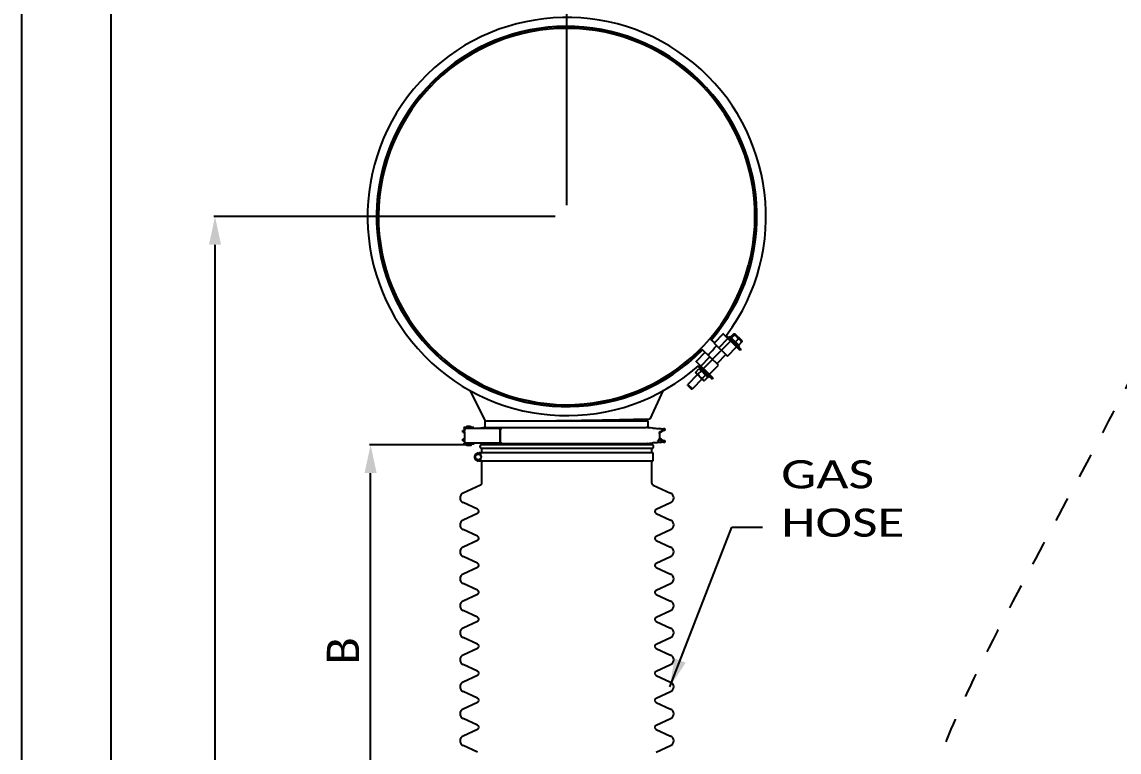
# Model space of a CAD drawing. Header units: millimetres. Extents: x 6781 to 13993, y -7973 to 4183.
# Drawn here: x 6781 to 8142, y -5600 to -4694 of the extents above; entities that cross this region are included whole.
import ezdxf
from ezdxf.enums import TextEntityAlignment as Align

# ---------------------------------------------------------------- set-up
doc = ezdxf.new("R2010")
doc.units = ezdxf.units.MM
doc.header["$LTSCALE"] = 307.34
doc.header["$PDMODE"] = 3
doc.header["$PDSIZE"] = 8
doc.linetypes.add('DASHED', pattern=[0.2, 0.1, -0.1])
doc.layers.get('0').update_dxf_attribs({"linetype": 'CONTINUOUS'})
doc.layers.get('Defpoints').update_dxf_attribs({"linetype": 'CONTINUOUS'})
doc.styles.get("Standard").update_dxf_attribs({"font": 'calibri.ttf'})
doc.dimstyles.new('DIMSTYLE_1', dxfattribs={"dimtxt": 40, "dimasz": 35, "dimexe": 1.5, "dimexo": 1, "dimgap": 1, "dimtad": 1, "dimdsep": 46, "dimtxsty": 'Standard', "dimblk": '_FILLED', "dimblk1": '_FILLED', "dimblk2": '_FILLED', "dimcen": 0.09, "dimazin": 2, "dimtp": 0.01, "dimtm": 0.01, "dimtfac": 1, "dimtofl": 0, "dimtmove": 0, "dimatfit": 3, "dimldrblk": '_FILLED', "dimfxl": 1, "dimtolj": 1, "dimarcsym": 0})
doc.dimstyles.get("Standard").update_dxf_attribs({"dimtxt": 35, "dimasz": 35, "dimexe": 1.5, "dimexo": 1, "dimtad": 1, "dimdsep": 46, "dimtxsty": 'Standard', "dimblk": '_FILLED', "dimblk1": '_FILLED', "dimblk2": '_FILLED', "dimcen": 0.09, "dimazin": 2, "dimtol": 1, "dimtp": 0.01, "dimtm": 0.01, "dimtfac": 1, "dimtofl": 0, "dimtmove": 0, "dimatfit": 3, "dimldrblk": '_FILLED', "dimfxl": 1, "dimtolj": 1, "dimarcsym": 0})

# ---------------------------------------------------------------- blocks, each defined once
blk = doc.blocks.new('_FILLED')
at = {"color": 0, "linetype": 'ByBlock'}
blk.add_solid([(0, 0), (-1, 0.214), (-1, -0.214)], dxfattribs=at)
blk = doc.blocks.new('*D1024')
at = {"color": 0, "linetype": 'Continuous', "lineweight": -2}
for p, q in [((6891.8, -4351.4), (6891.8, -4453.8)), ((6926.8, -4452.3), (7421.8, -4452.3)), ((7456.8, -4921.2), (7456.8, -4450.8))]:
    blk.add_line(p, q, dxfattribs=at)
at = {"layer": 'Defpoints', "color": 0}
for p in [(6891.8, -4350.4), (7456.8, -4452.3), (7456.8, -4922.2)]:
    blk.add_point(p, dxfattribs=at)
at = {"color": 0, "linetype": 'ByBlock', "lineweight": -2, "xscale": 35, "yscale": 35, "zscale": 35, "rotation": 180}
blk.add_blockref('_FILLED', (6891.8, -4452.3), dxfattribs=at)
at = {"color": 0, "linetype": 'ByBlock', "lineweight": -2, "xscale": 35, "yscale": 35, "zscale": 35}
blk.add_blockref('_FILLED', (7456.8, -4452.3), dxfattribs=at)
at = {"color": 0, "insert": (7135.1, -4398), "char_height": 40, "attachment_point": 2, "line_spacing_factor": 0.9}
blk.add_mtext('\\A1;H', dxfattribs=at)
blk = doc.blocks.new('*D1025')
at = {"color": 0, "linetype": 'Continuous', "lineweight": -2}
for p, q in [((7336.2, -5218.9), (7212, -5218.9)), ((7213.5, -5683.9), (7213.5, -5253.9)), ((7336.2, -5718.9), (7212, -5718.9))]:
    blk.add_line(p, q, dxfattribs=at)
at = {"layer": 'Defpoints', "color": 0}
for p in [(7213.5, -5218.9), (7337.2, -5218.9), (7337.2, -5718.9)]:
    blk.add_point(p, dxfattribs=at)
at = {"color": 0, "linetype": 'ByBlock', "lineweight": -2, "xscale": 35, "yscale": 35, "zscale": 35}
for p, rotation in [((7213.5, -5218.9), 90), ((7213.5, -5718.9), 270)]:
    blk.add_blockref('_FILLED', p, dxfattribs=dict(at, rotation=rotation))
at = {"color": 0, "insert": (7159.2, -5474.6), "char_height": 40, "attachment_point": 2, "rotation": 90, "line_spacing_factor": 0.9}
blk.add_mtext('\\A1;B', dxfattribs=at)
blk = doc.blocks.new('*D1027')
at = {"color": 0, "linetype": 'Continuous', "lineweight": -2}
for p, q in [((7442.5, -4935.5), (7019, -4935.5)), ((7020.5, -6715.4), (7020.5, -4970.5)), ((6892.8, -6750.4), (7022, -6750.4))]:
    blk.add_line(p, q, dxfattribs=at)
at = {"layer": 'Defpoints', "color": 0}
for p in [(7020.5, -4935.5), (7443.5, -4935.5), (6891.8, -6750.4)]:
    blk.add_point(p, dxfattribs=at)
at = {"color": 0, "linetype": 'ByBlock', "lineweight": -2, "xscale": 35, "yscale": 35, "zscale": 35}
for p, rotation in [((7020.5, -4935.5), 90.00000000000004), ((7020.5, -6750.4), 270)]:
    blk.add_blockref('_FILLED', p, dxfattribs=dict(at, rotation=rotation))
at = {"color": 0, "insert": (6966.1, -5716.9), "char_height": 40, "attachment_point": 2, "rotation": 90, "line_spacing_factor": 0.9}
blk.add_mtext('\\A1;G', dxfattribs=at)
blk = doc.blocks.new('*D1028')
at = {"color": 0, "linetype": 'Continuous', "lineweight": -2}
for p, q in [((7456.8, -4743), (7456.8, -4450.8)), ((9166.5, -4452.3), (7491.8, -4452.3)), ((9201.5, -4688.3), (9201.5, -4450.8))]:
    blk.add_line(p, q, dxfattribs=at)
at = {"layer": 'Defpoints', "color": 0}
for p in [(7456.8, -4452.3), (9201.5, -4689.3), (7456.8, -4744)]:
    blk.add_point(p, dxfattribs=at)
at = {"color": 0, "linetype": 'ByBlock', "lineweight": -2, "xscale": 35, "yscale": 35, "zscale": 35, "rotation": 180}
blk.add_blockref('_FILLED', (7456.8, -4452.3), dxfattribs=at)
at = {"color": 0, "linetype": 'ByBlock', "lineweight": -2, "xscale": 35, "yscale": 35, "zscale": 35}
blk.add_blockref('_FILLED', (9201.5, -4452.3), dxfattribs=at)
at = {"color": 0, "insert": (8328.7, -4398), "char_height": 40, "attachment_point": 2, "line_spacing_factor": 0.9}
blk.add_mtext('\\A1;E', dxfattribs=at)

msp = doc.modelspace()

# ---------------------------------------------------------------- linework, layer by layer
msp.add_line((6780.95812, -7972.78928), (6780.95812, -3769.66254))
at = {"color": 0, "linetype": 'Continuous'}
for p, q in [((6891.81696, -6750.39485), (6891.81696, -4350.39485)), ((7682.74383, -4994.44234), (7684.40705, -4994.86005)), ((7684.13261, -4995.82217), (7682.48913, -4995.40942)), ((7635.76525, -5088.70452), (7639.56431, -5091.95796)), ((7650.97185, -5081.18756), (7639.76406, -5092.6062)), ((7645.56589, -5098.3009), (7656.77368, -5086.88226)), ((7659.95668, -5090.00648), (7648.74889, -5101.42513)), ((7671.97166, -5101.7996), (7650.56171, -5080.78499)), ((7673.16249, -5100.58637), (7654.79131, -5082.55443)), ((7659.07957, -5084.24131), (7657.81869, -5085.5259)), ((7671.21187, -5096.14958), (7659.07957, -5084.24131)), ((7660.08773, -5085.23085), (7663.58104, -5081.67182)), ((7661.08196, -5086.20672), (7664.57527, -5082.64769)), ((7665.84345, -5081.35201), (7664.53991, -5081.36416)), ((7673.97462, -5089.33303), (7665.84345, -5081.35201)), ((7666.13995, -5091.17132), (7669.63327, -5087.61228)), ((7673.97462, -5089.33303), (7673.98676, -5090.63657)), ((7644.91726, -5120.08372), (7624.95647, -5100.49152)), ((7648.63156, -5101.30997), (7637.42377, -5112.72861)), ((7639.58101, -5091.97227), (7639.35392, -5092.20364)), ((7639.35392, -5092.20364), (7656.12505, -5108.66508)), ((7656.12505, -5108.66508), (7667.33284, -5097.24644)), ((7671.21187, -5096.14958), (7669.951, -5097.43418)), ((7670.20371, -5095.16004), (7673.69703, -5091.601)), ((7673.16249, -5100.58637), (7671.97166, -5101.7996)), ((7638.34829, -5136.05553), (7616.93833, -5115.04092)), ((7628.55626, -5104.02485), (7617.34847, -5115.44349)), ((7623.1503, -5121.13818), (7634.35809, -5109.71954)), ((7637.5411, -5112.84377), (7626.33331, -5124.26241)), ((7654.34088, -5106.91386), (7643.13309, -5118.33251)), ((7616.90758, -5128.62716), (7620.85492, -5124.60556)), ((7617.21912, -5129.74906), (7616.92363, -5128.68601)), ((7617.21912, -5129.74906), (7626.49213, -5138.85084)), ((7617.86895, -5130.38426), (7617.87085, -5130.38612)), ((7617.86895, -5130.38426), (7617.87097, -5130.386)), ((7623.591, -5127.29111), (7619.64366, -5131.31272)), ((7619.97027, -5120.39894), (7637.15746, -5137.26876)), ((7621.81366, -5122.20829), (7620.55278, -5123.49289)), ((7620.55278, -5123.49289), (7632.68509, -5135.40117)), ((7621.98243, -5124.89614), (7620.91406, -5124.62051)), ((7633.70946, -5131.50237), (7644.91726, -5120.08372)), ((7619.00096, -5131.498), (7606.95259, -5143.77304)), ((7606.95259, -5143.77304), (7612.66191, -5149.37694)), ((7606.96577, -5145.1872), (7606.95259, -5143.77304)), ((7624.71028, -5137.1019), (7612.66191, -5149.37694)), ((7628.94703, -5132.54825), (7624.99969, -5136.56985)), ((7626.49213, -5138.85084), (7627.5605, -5139.12647)), ((7627.56038, -5139.12663), (7627.61964, -5139.14142)), ((7631.56698, -5135.11982), (7627.61964, -5139.14142)), ((7631.25544, -5133.99792), (7631.55093, -5135.06097)), ((7631.56698, -5135.11982), (7631.55107, -5135.06086)), ((7633.94597, -5134.11657), (7632.68509, -5135.40117)), ((7638.34829, -5136.05553), (7637.15746, -5137.26876)), ((7356.01285, -5189.45679), (7336.91971, -5151.00299)), ((7576.48312, -5151.18458), (7559.73966, -5187.16162)), ((7606.96577, -5145.1872), (7611.24776, -5149.39012)), ((7611.24776, -5149.39012), (7612.66191, -5149.37694)), ((7329.10023, -5197.50689), (7329.10023, -5198.70689)), ((7341.73505, -5197.50689), (7329.1007, -5197.50689)), ((7375.32013, -5198.70689), (7329.1007, -5198.70689)), ((7330.42982, -5199.3766), (7330.42982, -5198.70689)), ((7332.35023, -5197.10689), (7332.35023, -5197.25689)), ((7332.40023, -5197.30689), (7332.98505, -5197.30689)), ((7332.98505, -5197.30689), (7332.98505, -5197.45689)), ((7336.85023, -5196.10689), (7333.35023, -5196.10689)), ((7333.98528, -5196.30689), (7337.48483, -5196.30689)), ((7338.48505, -5197.30689), (7338.48505, -5197.45689)), ((7341.73505, -5197.50689), (7341.73505, -5198.70689)), ((7345.47706, -5198.69545), (7341.73505, -5198.69545)), ((7354.67626, -5197.23917), (7348.00886, -5198.70689)), ((7354.67626, -5197.23917), (7555.23805, -5197.23917)), ((7557.81696, -5189.45679), (7355.81696, -5189.45679)), ((7355.81696, -5197.23917), (7355.81696, -5189.45679)), ((7375.32014, -5199.90678), (7375.32014, -5198.70689)), ((7563.7993, -5198.06341), (7557.43129, -5197.43469)), ((7557.71448, -5197.46048), (7557.99024, -5197.48987)), ((7557.81696, -5197.46298), (7557.81696, -5189.45679)), ((7563.27077, -5197.99533), (7559.38892, -5197.58014)), ((7564.04678, -5198.07539), (7565.92941, -5198.24372)), ((7565.92941, -5198.24372), (7566.87942, -5198.31362)), ((7567.0121, -5198.32272), (7570.52052, -5198.55831)), ((7569.85531, -5198.5143), (7572.17892, -5198.66805)), ((7574.07427, -5198.79204), (7571.50705, -5198.62389)), ((7573.23945, -5198.73771), (7573.33133, -5198.74372)), ((7573.33133, -5198.74372), (7574.07467, -5198.78486)), ((7578.57386, -5199.0018), (7577.54506, -5199.0018)), ((7578.88557, -5200.59085), (7578.88557, -5198.99085)), ((7327.81573, -5202.68253), (7327.81573, -5201.18253)), ((7327.81573, -5213.18253), (7327.81573, -5211.68253)), ((7330.27073, -5201.18253), (7327.81607, -5201.18253)), ((7327.81607, -5202.68253), (7330.14562, -5202.68253)), ((7330.08069, -5211.68253), (7327.81607, -5211.68253)), ((7327.9249, -5202.90689), (7327.9249, -5202.68253)), ((7327.9249, -5202.90689), (7330.11202, -5202.90689)), ((7330.08069, -5203.2958), (7330.08069, -5212.11798)), ((7330.11202, -5202.90689), (7330.12865, -5202.8028)), ((7330.14208, -5212.70428), (7330.11202, -5212.50689)), ((7330.12787, -5202.8019), (7330.14562, -5202.68253)), ((7330.24105, -5201.70689), (7330.26345, -5201.33927)), ((7373.75191, -5199.90689), (7373.75191, -5215.50689)), ((7375.31992, -5199.90678), (7374.27644, -5199.90666)), ((7374.27644, -5199.90666), (7374.27644, -5215.53015)), ((7576.52307, -5200.36492), (7571.86956, -5204.5018)), ((7571.86956, -5204.29354), (7571.86956, -5210.31006)), ((7571.86956, -5210.1018), (7576.52307, -5213.8312)), ((7571.86968, -5204.5018), (7574.20141, -5202.63311)), ((7576.37928, -5215.04372), (7572.67103, -5212.52525)), ((7576.45232, -5199.61453), (7572.81155, -5202.59417)), ((7576.54078, -5201.04137), (7573.44059, -5203.10518)), ((7576.40407, -5201.07859), (7574.31296, -5202.32966)), ((7576.54069, -5213.56223), (7574.71732, -5212.34841)), ((7577.59414, -5200.6018), (7578.57386, -5200.6018)), ((7327.81607, -5213.18253), (7330.19805, -5213.18253)), ((7327.9249, -5213.70689), (7327.9249, -5213.18253)), ((7327.9249, -5213.70689), (7330.24103, -5213.70689)), ((7329.10023, -5216.70689), (7329.10023, -5217.90689)), ((7375.32013, -5216.70689), (7329.1007, -5216.70689)), ((7341.73505, -5217.90689), (7329.1007, -5217.90689)), ((7330.24227, -5213.7234), (7330.21854, -5213.407)), ((7330.42982, -5216.69545), (7330.42982, -5216.03719)), ((7330.42982, -5216.69545), (7331.42404, -5216.69545)), ((7332.60023, -5219.05689), (7332.60023, -5217.95689)), ((7332.65023, -5219.10689), (7333.23505, -5219.10689)), ((7333.23505, -5219.25689), (7333.23505, -5218.15689)), ((7333.28505, -5219.30689), (7338.18505, -5219.30689)), ((7338.18505, -5218.10689), (7333.28537, -5218.10689)), ((7333.98505, -5218.05689), (7333.98505, -5217.90689)), ((7337.48505, -5218.05689), (7337.48505, -5217.90689)), ((7337.60023, -5218.10689), (7337.60023, -5217.95689)), ((7338.23505, -5219.25689), (7338.23505, -5218.15689)), ((7341.73505, -5216.70689), (7341.73505, -5217.90689)), ((7349.45772, -5221.89485), (7349.45772, -5219.89485)), ((7563.45771, -5218.89485), (7350.45772, -5218.89485)), ((7350.45772, -5222.89485), (7563.45771, -5222.89485)), ((7351.45772, -5228.89485), (7351.45772, -5222.89485)), ((7351.68927, -5216.70689), (7354.67626, -5217.36443)), ((7354.67626, -5217.36443), (7555.24365, -5217.36443)), ((7355.95772, -5217.36443), (7355.95772, -5218.89485)), ((7375.32013, -5215.50689), (7374.27644, -5215.50689)), ((7375.0697, -5215.53015), (7374.27644, -5215.53015)), ((7375.0697, -5215.53015), (7375.0697, -5215.50689)), ((7375.32014, -5216.70689), (7375.32014, -5215.50689)), ((7557.95772, -5217.1501), (7557.95772, -5218.89485)), ((7563.27069, -5216.60826), (7559.38881, -5217.02346)), ((7562.45772, -5228.89485), (7562.45772, -5222.89485)), ((7564.45772, -5221.89485), (7564.45772, -5219.89485)), ((7568.94898, -5216.15025), (7567.012, -5216.28088)), ((7573.34467, -5215.859), (7573.23932, -5215.86589)), ((7575.76344, -5215.7253), (7573.33117, -5215.85988)), ((7573.9215, -5215.82712), (7573.34466, -5215.859)), ((7573.60065, -5215.84226), (7573.92118, -5215.82134)), ((7575.68088, -5215.72986), (7575.00982, -5215.76696)), ((7575.79704, -5215.72417), (7575.68088, -5215.72986)), ((7578.55796, -5215.63126), (7575.76344, -5215.7253)), ((7578.54312, -5215.63159), (7575.79704, -5215.72417)), ((7578.58495, -5214.0018), (7577.55063, -5214.0018)), ((7577.56658, -5215.6018), (7578.58495, -5215.6018)), ((7578.89666, -5215.61269), (7578.89666, -5214.01269)), ((7349.55752, -5229.23535), (7349.73485, -5229.2684)), ((7349.73485, -5238.52131), (7349.55752, -5238.55435)), ((7563.95772, -5228.89485), (7349.95772, -5228.89485)), ((7349.95772, -5238.89485), (7563.95772, -5238.89485)), ((7350.23799, -5232.38904), (7350.23799, -5228.89485)), ((7350.23799, -5238.89485), (7350.23799, -5235.40072)), ((7351.45772, -5266.28237), (7351.45772, -5238.89485)), ((7562.45772, -5266.28237), (7562.45772, -5238.89485)), ((7563.95772, -5238.89485), (7563.95772, -5228.89485)), ((7349.69495, -5269.01536), (7328.25039, -5278.72337)), ((7564.22048, -5269.01536), (7585.66504, -5278.72337)), ((7346.13304, -5298.66186), (7328.25039, -5290.56634)), ((7567.78239, -5298.66186), (7585.66504, -5290.56634)), ((7346.13304, -5304.12785), (7328.25039, -5312.22337)), ((7567.78239, -5304.12785), (7585.66504, -5312.22337)), ((7346.13304, -5332.16186), (7328.25039, -5324.06634)), ((7567.78239, -5332.16186), (7585.66504, -5324.06634)), ((7346.13304, -5337.62785), (7328.25039, -5345.72337)), ((7567.78239, -5337.62785), (7585.66504, -5345.72337)), ((7346.13304, -5365.66186), (7328.25039, -5357.56634)), ((7567.78239, -5365.66186), (7585.66504, -5357.56634)), ((7346.13304, -5371.12785), (7328.25039, -5379.22337)), ((7567.78239, -5371.12785), (7585.66504, -5379.22337)), ((7346.13304, -5399.16186), (7328.25039, -5391.06634)), ((7567.78239, -5399.16186), (7585.66504, -5391.06634)), ((7346.13304, -5404.62785), (7328.25039, -5412.72337)), ((7567.78239, -5404.62785), (7585.66504, -5412.72337)), ((7346.13304, -5432.66186), (7328.25039, -5424.56634)), ((7567.78239, -5432.66186), (7585.66504, -5424.56634)), ((7346.13304, -5438.12785), (7328.25039, -5446.22337)), ((7567.78239, -5438.12785), (7585.66504, -5446.22337)), ((7346.13304, -5466.16186), (7328.25039, -5458.06634)), ((7567.78239, -5466.16186), (7585.66504, -5458.06634)), ((7346.13304, -5471.62785), (7328.25039, -5479.72337)), ((7567.78239, -5471.62785), (7585.66504, -5479.72337)), ((7346.13304, -5499.66186), (7328.25039, -5491.56634)), ((7567.78239, -5499.66186), (7585.66504, -5491.56634)), ((7346.13304, -5505.12785), (7328.25039, -5513.22337)), ((7567.78239, -5505.12785), (7585.66504, -5513.22337)), ((7346.13304, -5533.16186), (7328.25039, -5525.06634)), ((7567.78239, -5533.16186), (7585.66504, -5525.06634)), ((7346.13304, -5538.62785), (7328.25039, -5546.72337)), ((7567.78239, -5538.62785), (7585.66504, -5546.72337)), ((7346.13304, -5566.66186), (7328.25039, -5558.56634)), ((7567.78239, -5566.66186), (7585.66504, -5558.56634)), ((7346.13304, -5572.12785), (7328.25039, -5580.22337)), ((7567.78239, -5572.12785), (7585.66504, -5580.22337)), ((7346.13304, -5600.16186), (7328.25039, -5592.06634)), ((7567.78239, -5600.16186), (7585.66504, -5592.06634))]:
    msp.add_line(p, q, dxfattribs=at)
for points in [[(7330.30527, -5199.89987), (7330.32319, -5199.70017), (7330.42602, -5199.38224), (7330.6127, -5199.10481), (7330.8687, -5198.88966), (7331.17407, -5198.75351), (7331.50531, -5198.70689)], [(7563.7993, -5198.06341), (7564.26798, -5198.10849), (7565.78065, -5198.23699), (7566.41238, -5198.28249)], [(7566.51208, -5198.28934), (7568.32628, -5198.41193), (7569.85531, -5198.5143)], [(7573.34451, -5198.74459), (7575.76344, -5198.8783), (7578.54305, -5198.97201)], [(7575.00982, -5198.8366), (7575.76355, -5198.87831), (7578.55802, -5198.97234)], [(7330.21854, -5213.407), (7330.19326, -5213.13004), (7330.1674, -5212.89534), (7330.14208, -5212.70428)], [(7330.14562, -5202.68253), (7330.16685, -5202.52296), (7330.19279, -5202.28846), (7330.21819, -5202.01104), (7330.24105, -5201.70689)], [(7330.26345, -5201.33927), (7330.28146, -5200.9516), (7330.29518, -5200.53467), (7330.30362, -5200.09317), (7330.30536, -5199.89989)], [(7330.30536, -5215.51389), (7330.30361, -5215.31988), (7330.29516, -5214.87867), (7330.28149, -5214.46275), (7330.26355, -5214.07642), (7330.24227, -5213.7234)], [(7331.50531, -5216.70689), (7331.17407, -5216.66027), (7330.8687, -5216.52413), (7330.6127, -5216.30898), (7330.42602, -5216.03154), (7330.32319, -5215.71361), (7330.30527, -5215.51391)], [(7566.87931, -5216.28998), (7565.92931, -5216.35988), (7564.04669, -5216.52821), (7563.27069, -5216.60826)], [(7573.60065, -5215.84226), (7572.23506, -5215.93183), (7570.5318, -5216.04453), (7568.94898, -5216.15025)]]:
    msp.add_lwpolyline(points, dxfattribs=at)
for centre, radius, start, end in [((7456.81696, -4935.45679), 247.1, 323.39432373, 311.41894023), ((7456.81696, -4935.45679), 235.99174, 319.42391117, 315.53391117), ((7456.81696, -4935.45679), 235.6, 319.42391117, 315.53391117), ((7456.81696, -4935.45679), 233.5, 345.36770423, 345.12230984), ((7666.72068, -5088.33553), 7.3663, 114.07098977, 115.22766093), ((7456.81696, -4935.45679), 245.5, 315.55388073, 319.27776771), ((7666.97596, -5088.5861), 7.3663, 335.84013856, 336.99680963), ((7630.90739, -5134.99051), 6.11517, 194.96714497, 196.75206819), ((7627.49834, -5138.40202), 6.03037, 74.28998098, 76.0997562), ((7333.35023, -5197.10689), 1, 90, 180), ((7332.40023, -5197.25689), 0.05, 180, 270), ((7333.98505, -5197.30689), 1, 90, 180), ((7333.03505, -5197.45689), 0.05, 180, 225), ((7336.85023, -5197.10689), 1, 53.40322388, 90), ((7337.48505, -5197.30689), 1, 0, 90), ((7338.43505, -5197.45689), 0.05, 315, 0), ((7345.47692, -5199.52796), 0.8325, 84.50190997, 89.99070162), ((7556.79889, -5215.9342), 18.51752, 86.52112109, 86.86067222), ((7556.7258, -5217.14395), 19.72947, 86.32543259, 86.522434), ((7560.17448, -5237.1971), 39.30872, 83.62348206, 83.91603435), ((7565.16624, -5196.88405), 1.31489, 262.55188072, 262.92689515), ((7577.5471, -5189.72542), 9.27638, 269.5233956, 269.98745062), ((7578.57868, -5190.38731), 8.61449, 269.96794314, 271.11526983), ((7562.58168, -5201.0075), 9.44361, 339.63710879, 341.68786556), ((7574.25611, -5196.92706), 3.47072, 309.25585872, 312.07970362), ((7577.60644, -5188.03783), 12.56397, 268.93849034, 269.94388848), ((7332.65023, -5217.95689), 0.05, 135, 180), ((7332.65023, -5219.05689), 0.05, 180, 270), ((7333.28505, -5218.15689), 0.05, 90, 180), ((7333.28505, -5219.25689), 0.05, 180, 270), ((7333.93505, -5218.05689), 0.05, 270, 0), ((7337.53505, -5218.05689), 0.05, 180, 270), ((7337.55023, -5217.95689), 0.05, 0, 45), ((7338.18505, -5218.15689), 0.05, 0, 90), ((7338.18505, -5219.25689), 0.05, 270, 0), ((7350.45772, -5219.89485), 1, 90, 180), ((7350.45772, -5221.89485), 1, 180, 270), ((7563.45772, -5219.89485), 1, 0, 90), ((7563.45772, -5221.89485), 1, 270, 0), ((7575.05857, -5220.02913), 6.32618, 70.55262401, 72.78909203), ((7347.45772, -5233.89485), 5, 90, 270), ((7347.03735, -5233.86076), 3.55344, 90.01196976, 95.77060401), ((7348.02235, -5233.90237), 5.00745, 72.9179942, 89.9385755), ((7348.02235, -5233.88733), 5.00745, 270.0614245, 287.0820058), ((7348.02385, -5233.89166), 4.99678, 71.83456907, 72.89843273), ((7348.02385, -5233.89804), 4.99678, 287.10156727, 288.16543093), ((7348.02884, -5233.87655), 4.98086, 70.31796234, 71.83487875), ((7348.02884, -5233.91316), 4.98086, 288.16512125, 289.68203766), ((7349.45481, -5228.7431), 0.5253, 284.68293148, 343.20896179), ((7349.45481, -5239.0466), 0.5253, 16.79103821, 75.31706852), ((7348.03408, -5233.86178), 4.96519, 69.76158392, 70.31749175), ((7348.45772, -5266.28237), 3, 294.35639125, 0), ((7565.45772, -5266.28237), 3, 180, 245.64360875), ((7330.93107, -5284.64485), 6.5, 114.35639125, 245.64360875), ((7582.98436, -5284.64485), 6.5, 294.35639125, 65.64360875), ((7344.8958, -5301.39485), 3, 294.35639125, 65.64360875), ((7569.01963, -5301.39485), 3, 114.35639125, 245.64360875), ((7330.93107, -5318.14485), 6.5, 114.35639125, 245.64360875), ((7582.98436, -5318.14485), 6.5, 294.35639125, 65.64360875), ((7344.8958, -5334.89485), 3, 294.35639125, 65.64360875), ((7569.01963, -5334.89485), 3, 114.35639125, 245.64360875), ((7330.93107, -5351.64485), 6.5, 114.35639125, 245.64360875), ((7582.98436, -5351.64485), 6.5, 294.35639125, 65.64360875), ((7344.8958, -5368.39485), 3, 294.35639125, 65.64360875), ((7569.01963, -5368.39485), 3, 114.35639125, 245.64360875), ((7330.93107, -5385.14485), 6.5, 114.35639125, 245.64360875), ((7582.98436, -5385.14485), 6.5, 294.35639125, 65.64360875), ((7344.8958, -5401.89485), 3, 294.35639125, 65.64360875), ((7569.01963, -5401.89485), 3, 114.35639125, 245.64360875), ((7330.93107, -5418.64485), 6.5, 114.35639125, 245.64360875), ((7582.98436, -5418.64485), 6.5, 294.35639125, 65.64360875), ((7344.8958, -5435.39485), 3, 294.35639125, 65.64360875), ((7569.01963, -5435.39485), 3, 114.35639125, 245.64360875), ((7330.93107, -5452.14485), 6.5, 114.35639125, 245.64360875), ((7582.98436, -5452.14485), 6.5, 294.35639125, 65.64360875), ((7344.8958, -5468.89485), 3, 294.35639125, 65.64360875), ((7569.01963, -5468.89485), 3, 114.35639125, 245.64360875), ((7330.93107, -5485.64485), 6.5, 114.35639125, 245.64360875), ((7582.98436, -5485.64485), 6.5, 294.35639125, 65.64360875), ((7344.8958, -5502.39485), 3, 294.35639125, 65.64360875), ((7569.01963, -5502.39485), 3, 114.35639125, 245.64360875), ((7330.93107, -5519.14485), 6.5, 114.35639125, 245.64360875), ((7582.98436, -5519.14485), 6.5, 294.35639125, 65.64360875), ((7344.8958, -5535.89485), 3, 294.35639125, 65.64360875), ((7569.01963, -5535.89485), 3, 114.35639125, 245.64360875), ((7330.93107, -5552.64485), 6.5, 114.35639125, 245.64360875), ((7582.98436, -5552.64485), 6.5, 294.35639125, 65.64360875), ((7344.8958, -5569.39485), 3, 294.35639125, 65.64360875), ((7569.01963, -5569.39485), 3, 114.35639125, 245.64360875), ((7330.93107, -5586.14485), 6.5, 114.35639125, 245.64360875), ((7582.98436, -5586.14485), 6.5, 294.35639125, 65.64360875)]:
    msp.add_arc(centre, radius, start, end, dxfattribs=at)
at = {"color": 0, "linetype": 'DASHED'}
for points, knots in [([(8658.44382, -4629.87816), (8522.78364, -4635.1465), (8323.78752, -4782.40907), (8166.44823, -5127.96372), (7978.90648, -5464.55894), (7880.84616, -5676.14983), (7830.17542, -5928.27595)], [0, 0, 0, 0, 0.2142460884, 0.5213755803, 0.7417635177, 1, 1, 1, 1]), ([(8656.80426, -4824.18231), (8611.43855, -4830.83184), (8548.90917, -4879.63691), (8472.5241, -5050.16598), (8371.7378, -5234.8536), (8268.91191, -5425.59254), (8178.52564, -5591.88891), (8117.80008, -5720.9756), (8085.90881, -5802.75432), (8052.58123, -5927.47281)], [0, 0, 0, 0, 0.0877028688, 0.2274714262, 0.4492828253, 0.6375860999, 0.7782404279, 0.9342405254, 1, 1, 1, 1])]:
    msp.add_open_spline(points, degree=3, knots=knots, dxfattribs=at)
at = {"color": 0, "linetype": 'Continuous'}
for points, knots in [([(7664.53946, -5081.36465), (7664.41603, -5081.3657), (7664.13177, -5081.43501), (7663.86608, -5081.543), (7663.7162, -5081.6098)], [0, 0, 0, 0, 0.4292896673, 1, 1, 1, 1]), ([(7664.57527, -5082.64769), (7664.65153, -5082.4773), (7664.77349, -5082.16968), (7664.88786, -5081.7755), (7664.83712, -5081.41299), (7664.62754, -5081.3639), (7664.53946, -5081.36465)], [0, 0, 0, 0, 0.368359883, 0.6463302939, 0.8261880962, 1, 1, 1, 1]), ([(7669.63327, -5087.61228), (7669.44524, -5087.02024), (7668.98802, -5085.86187), (7667.8814, -5084.33825), (7666.33741, -5083.26026), (7665.17072, -5082.82465), (7664.57527, -5082.64769)], [0, 0, 0, 0, 0.2510398005, 0.499995663, 0.7489631912, 1, 1, 1, 1]), ([(7673.69703, -5091.601), (7673.58787, -5091.09324), (7673.30081, -5090.10842), (7672.44433, -5088.81281), (7671.13296, -5087.98067), (7670.14297, -5087.71195), (7669.63327, -5087.61228)], [0, 0, 0, 0, 0.2552281879, 0.4999960157, 0.7447755823, 1, 1, 1, 1]), ([(7673.98628, -5090.63703), (7673.98753, -5090.76046), (7673.92353, -5091.04596), (7673.82051, -5091.31361), (7673.75652, -5091.46472)], [0, 0, 0, 0, 0.4292895364, 1, 1, 1, 1]), ([(7616.90758, -5128.62716), (7617.00336, -5128.95985), (7617.23692, -5129.59653), (7617.63549, -5130.15511), (7617.86895, -5130.38426)], [0, 0, 0, 0, 0.514162554, 1, 1, 1, 1]), ([(7617.87085, -5130.38612), (7618.10422, -5130.61476), (7618.66959, -5131.00196), (7619.30968, -5131.22327), (7619.64366, -5131.31272)], [0, 0, 0, 0, 0.4858449938, 1, 1, 1, 1]), ([(7622.62963, -5125.53402), (7622.39615, -5125.30486), (7621.82969, -5124.91774), (7621.18927, -5124.69511), (7620.85492, -5124.60556)], [0, 0, 0, 0, 0.4858978295, 1, 1, 1, 1]), ([(7623.591, -5127.29111), (7623.49534, -5126.95887), (7623.26215, -5126.32302), (7622.86449, -5125.76496), (7622.63154, -5125.5359)], [0, 0, 0, 0, 0.5141593844, 1, 1, 1, 1]), ([(7628.94703, -5132.54825), (7628.63522, -5131.99556), (7627.95662, -5130.91935), (7626.71477, -5129.46554), (7625.23819, -5128.2508), (7624.14939, -5127.59257), (7623.591, -5127.29111)], [0, 0, 0, 0, 0.2500487131, 0.5000005162, 0.7499513403, 1, 1, 1, 1]), ([(7619.64366, -5131.31272), (7619.95547, -5131.86541), (7620.63325, -5132.94224), (7621.87621, -5134.39513), (7623.35201, -5135.61079), (7624.44128, -5136.26838), (7624.99969, -5136.56985)], [0, 0, 0, 0, 0.2500495349, 0.500000181, 0.7499507763, 1, 1, 1, 1]), ([(7625.05175, -5136.75309), (7625.14127, -5137.05018), (7625.36139, -5137.61813), (7625.91145, -5138.34875), (7626.67661, -5138.85332), (7627.25731, -5139.04825), (7627.5605, -5139.12647)], [0, 0, 0, 0, 0.2560217602, 0.4982360563, 0.7416418418, 1, 1, 1, 1]), ([(7631.55093, -5135.06097), (7631.46705, -5134.75934), (7631.26079, -5134.1827), (7630.74288, -5133.42641), (7630.00128, -5132.89123), (7629.42978, -5132.68101), (7629.13118, -5132.59692)], [0, 0, 0, 0, 0.2583401039, 0.5017696607, 0.7440119615, 1, 1, 1, 1]), ([(7373.75191, -5199.90689), (7373.75191, -5199.61516), (7373.79635, -5199.19016), (7374.11209, -5198.70689), (7374.27666, -5198.70689)], [0, 0, 0, 0, 0.6393275911, 1, 1, 1, 1]), ([(7457.95337, -5189.08307), (7454.53949, -5189.12624), (7441.215, -5189.2831), (7427.89, -5189.3946), (7417.97896, -5189.4589)], [0, 0, 0, 0, 0.2562139693, 1, 1, 1, 1]), ([(7559.73959, -5187.16177), (7559.70036, -5187.14946), (7559.53163, -5187.18487), (7559.16715, -5187.16183), (7558.55094, -5187.19226), (7557.24938, -5187.20954), (7555.02371, -5187.26472), (7551.65648, -5187.3328), (7547.38289, -5187.426), (7542.24573, -5187.53574), (7536.29503, -5187.66316), (7526.91128, -5187.86382), (7513.65241, -5188.14207), (7496.2876, -5188.48612), (7477.48336, -5188.81368), (7464.544, -5188.99975), (7457.95337, -5189.08308)], [0, 0, 0, 0, 0.0012114935, 0.0048384365, 0.010873098, 0.0193007389, 0.043246152, 0.0764415094, 0.1185651778, 0.169204221, 0.2278613293, 0.2939606982, 0.4457898197, 0.6186619571, 0.8057705464, 1, 1, 1, 1]), ([(7556.88312, -5197.39779), (7556.70989, -5197.37334), (7556.16384, -5197.3021), (7555.61416, -5197.23917), (7555.23805, -5197.23917)], [0, 0, 0, 0, 0.3174729583, 1, 1, 1, 1]), ([(7557.99025, -5197.45503), (7558.10086, -5197.46213), (7558.56776, -5197.49598), (7559.03368, -5197.54214), (7559.38892, -5197.58014)], [0, 0, 0, 0, 0.2367726906, 1, 1, 1, 1]), ([(7577.46993, -5199.00148), (7577.32909, -5199.00034), (7577.00046, -5199.15848), (7576.73217, -5199.36636), (7576.58201, -5199.50323)], [0, 0, 0, 0, 0.4094139493, 1, 1, 1, 1]), ([(7578.74635, -5199.00017), (7578.76662, -5198.99976), (7578.8014, -5198.99892), (7578.83617, -5198.99749), (7578.85066, -5198.99649)], [0, 0, 0, 0, 0.5824452101, 1, 1, 1, 1]), ([(7578.85066, -5198.99649), (7578.85941, -5198.99589), (7578.86745, -5198.99332), (7578.88557, -5198.99389), (7578.88557, -5198.99081)], [0, 0, 0, 0, 0.7401538309, 1, 1, 1, 1]), ([(7330.25183, -5201.5404), (7330.23304, -5201.56589), (7330.168, -5201.64458), (7330.06803, -5201.70704), (7329.99617, -5201.70689)], [0, 0, 0, 0, 0.3059467296, 1, 1, 1, 1]), ([(7569.36285, -5214.23917), (7569.6012, -5214.1178), (7570.55898, -5213.54461), (7571.33078, -5212.60919), (7571.61334, -5211.80689)], [0, 0, 0, 0, 0.2392276658, 1, 1, 1, 1]), ([(7569.36287, -5214.2392), (7569.6509, -5214.09259), (7570.2166, -5213.78941), (7571.06715, -5213.27094), (7571.76268, -5212.80331), (7572.43785, -5212.3689), (7572.67098, -5212.52522)], [0, 0, 0, 0, 0.2584032312, 0.5174142722, 0.7755877907, 1, 1, 1, 1]), ([(7571.94655, -5202.30276), (7571.91804, -5202.45789), (7571.81494, -5203.02159), (7571.67777, -5203.58022), (7571.54706, -5203.97462)], [0, 0, 0, 0, 0.2751554333, 1, 1, 1, 1]), ([(7572.81154, -5202.59417), (7572.7534, -5202.64158), (7572.54927, -5202.71589), (7572.24529, -5202.53183), (7572.04985, -5202.3841), (7571.94655, -5202.30276)], [0, 0, 0, 0, 0.2293083693, 0.5981185406, 1, 1, 1, 1]), ([(7576.54078, -5201.04137), (7576.56165, -5201.02748), (7576.60301, -5200.99995), (7576.64344, -5200.97104), (7576.66292, -5200.95601)], [0, 0, 0, 0, 0.5047942529, 1, 1, 1, 1]), ([(7576.64043, -5200.92527), (7576.7081, -5200.87762), (7576.93001, -5200.73215), (7577.18747, -5200.5964), (7577.37368, -5200.59965)], [0, 0, 0, 0, 0.3076879605, 1, 1, 1, 1]), ([(7576.66292, -5200.95601), (7576.66982, -5200.95069), (7576.68338, -5200.93994), (7576.69659, -5200.92877), (7576.70304, -5200.9231)], [0, 0, 0, 0, 0.5037983416, 1, 1, 1, 1]), ([(7576.89349, -5200.20989), (7576.95755, -5200.19073), (7577.17223, -5200.1232), (7577.38464, -5200.04555), (7577.52683, -5199.97597)], [0, 0, 0, 0, 0.2969586683, 1, 1, 1, 1]), ([(7578.88557, -5200.59082), (7578.88556, -5200.61709), (7578.71735, -5200.57067), (7578.65163, -5200.6018), (7578.57386, -5200.6018)], [0, 0, 0, 0, 0.2525423115, 1, 1, 1, 1]), ([(7374.27666, -5216.70689), (7374.11206, -5216.70689), (7373.79635, -5216.22358), (7373.75191, -5215.7986), (7373.75191, -5215.50689)], [0, 0, 0, 0, 0.3607285975, 1, 1, 1, 1]), ([(7555.24365, -5217.36443), (7555.3416, -5217.36443), (7555.88153, -5217.34186), (7556.41796, -5217.27173), (7556.85578, -5217.21036)], [0, 0, 0, 0, 0.1813795093, 1, 1, 1, 1]), ([(7557.27239, -5217.17937), (7557.43296, -5217.17653), (7558.14015, -5217.14981), (7558.84497, -5217.08163), (7559.38881, -5217.02346)], [0, 0, 0, 0, 0.2269765476, 1, 1, 1, 1]), ([(7576.52307, -5213.8312), (7576.53897, -5213.84394), (7576.57062, -5213.86784), (7576.60515, -5213.88777), (7576.6228, -5213.89548)], [0, 0, 0, 0, 0.5140855127, 1, 1, 1, 1]), ([(7576.57305, -5215.18459), (7576.65079, -5215.24626), (7576.90918, -5215.42929), (7577.21293, -5215.60554), (7577.43521, -5215.60271)], [0, 0, 0, 0, 0.3086229137, 1, 1, 1, 1]), ([(7576.6228, -5213.89548), (7576.62772, -5213.89762), (7576.63759, -5213.90156), (7576.64773, -5213.90476), (7576.65281, -5213.90612)], [0, 0, 0, 0, 0.5053257299, 1, 1, 1, 1]), ([(7577.38609, -5214.00306), (7577.33755, -5214.00373), (7577.08412, -5213.95685), (7576.87008, -5213.80245), (7576.70611, -5213.67914)], [0, 0, 0, 0, 0.1913415838, 1, 1, 1, 1]), ([(7577.38609, -5214.00306), (7577.4153, -5214.00265), (7577.4671, -5214.00199), (7577.51892, -5214.00173), (7577.54152, -5214.00241)], [0, 0, 0, 0, 0.5637217349, 1, 1, 1, 1]), ([(7577.56658, -5215.6018), (7577.54606, -5215.6018), (7577.50026, -5215.60182), (7577.45446, -5215.60257), (7577.42918, -5215.60317)], [0, 0, 0, 0, 0.4479935966, 1, 1, 1, 1]), ([(7578.58495, -5214.0018), (7578.66272, -5214.0018), (7578.72843, -5214.03299), (7578.89665, -5213.98645), (7578.89666, -5214.01272)], [0, 0, 0, 0, 0.7474693453, 1, 1, 1, 1]), ([(7578.89666, -5215.61271), (7578.89665, -5215.58644), (7578.72843, -5215.63299), (7578.66272, -5215.6018), (7578.58495, -5215.6018)], [0, 0, 0, 0, 0.2525306513, 1, 1, 1, 1]), ([(7342.75764, -5233.89485), (7342.75764, -5232.61979), (7343.81833, -5229.96508), (7346.47129, -5228.89523), (7347.74388, -5228.89492)], [0, 0, 0, 0, 0.5004840709, 1, 1, 1, 1]), ([(7347.74388, -5238.89479), (7346.47129, -5238.89448), (7343.81833, -5237.82463), (7342.75764, -5235.16991), (7342.75764, -5233.89485)], [0, 0, 0, 0, 0.4995159291, 1, 1, 1, 1]), ([(7346.67643, -5230.30738), (7345.76304, -5230.3068), (7343.85852, -5231.0745), (7343.09681, -5232.9797), (7343.09681, -5233.89485)], [0, 0, 0, 0, 0.4995186353, 1, 1, 1, 1]), ([(7343.09681, -5233.89485), (7343.09681, -5234.80974), (7343.85817, -5236.71442), (7345.76176, -5237.48238), (7346.67494, -5237.48238)], [0, 0, 0, 0, 0.5004637444, 1, 1, 1, 1]), ([(7343.45847, -5233.89485), (7343.45847, -5233.03545), (7344.12243, -5231.25489), (7345.82627, -5230.41149), (7346.68006, -5230.32533)], [0, 0, 0, 0, 0.5003707798, 1, 1, 1, 1]), ([(7347.03638, -5237.48234), (7346.12326, -5237.48225), (7344.21974, -5236.71444), (7343.45847, -5234.80975), (7343.45847, -5233.89485)], [0, 0, 0, 0, 0.4995137035, 1, 1, 1, 1]), ([(7350.61474, -5233.89485), (7350.61474, -5234.8098), (7349.85337, -5236.71463), (7347.94958, -5237.48243), (7347.03638, -5237.48234)], [0, 0, 0, 0, 0.5004756244, 1, 1, 1, 1]), ([(7347.0366, -5230.30732), (7347.94979, -5230.30732), (7349.85338, -5231.07529), (7350.61474, -5232.97997), (7350.61474, -5233.89485)], [0, 0, 0, 0, 0.4995365542, 1, 1, 1, 1])]:
    msp.add_open_spline(points, degree=3, knots=knots, dxfattribs=at)
for points in [[(7556.88312, -5197.39779), (7557.00983, -5197.41567), (7557.13785, -5197.42517), (7557.26576, -5197.42888)], [(7557.43129, -5197.43469), (7557.37651, -5197.43244), (7557.32171, -5197.43012), (7557.26689, -5197.42942)], [(7330.08069, -5203.2958), (7330.08028, -5203.16575), (7330.09392, -5203.03568), (7330.11202, -5202.90689)], [(7330.11202, -5212.50689), (7330.09392, -5212.3781), (7330.08028, -5212.24804), (7330.08069, -5212.11798)], [(7571.86956, -5210.31006), (7571.87111, -5210.81626), (7571.7815, -5211.32943), (7571.61334, -5211.80689)], [(7571.94655, -5202.30276), (7571.91515, -5202.96611), (7571.87208, -5203.62946), (7571.86956, -5204.29354)], [(7576.64042, -5200.92523), (7576.56302, -5200.97973), (7576.48444, -5201.03383), (7576.39943, -5201.07546)], [(7576.66719, -5200.27362), (7576.61223, -5200.28823), (7576.56557, -5200.32713), (7576.52307, -5200.36492)], [(7576.66719, -5200.27362), (7576.74102, -5200.254), (7576.81526, -5200.23515), (7576.88732, -5200.20977)], [(7576.97507, -5200.74243), (7576.88172, -5200.7972), (7576.7927, -5200.85941), (7576.7062, -5200.92446)], [(7557.2724, -5217.17937), (7557.13316, -5217.18183), (7556.99369, -5217.19103), (7556.85578, -5217.21036)], [(7576.57319, -5215.18517), (7576.50981, -5215.13567), (7576.4459, -5215.08584), (7576.37579, -5215.04645)], [(7576.54068, -5213.56223), (7576.59639, -5213.59932), (7576.65267, -5213.63631), (7576.70294, -5213.6805)], [(7576.93042, -5213.98622), (7576.8362, -5213.95693), (7576.74146, -5213.92878), (7576.64526, -5213.9068)], [(7577.36413, -5214.1398), (7577.29842, -5214.11264), (7577.23183, -5214.08761), (7577.16481, -5214.06387)], [(7577.52677, -5214.21342), (7577.47356, -5214.18677), (7577.41912, -5214.16254), (7577.36413, -5214.1398)], [(7347.74388, -5228.89492), (7348.35899, -5228.89477), (7348.9842, -5229.01252), (7349.55752, -5229.23535)], [(7349.55752, -5238.55435), (7348.9842, -5238.77719), (7348.35899, -5238.89493), (7347.74388, -5238.89479)], [(7349.73485, -5229.26836), (7349.94372, -5229.26929), (7350.1778, -5229.09487), (7350.23799, -5228.89485)], [(7350.23799, -5238.89485), (7350.1778, -5238.69484), (7349.94372, -5238.52041), (7349.73485, -5238.52135)]]:
    msp.add_open_spline(points, degree=3, dxfattribs=at)

# ---------------------------------------------------------------- texts
for s, width, p, p2 in [('GAS', 1.253281, (7722.80203, -5272.92251), (7838.13277, -5272.92251)), ('HOSE', 1.242666, (7722.80203, -5332.92251), (7875.79814, -5332.92251))]:
    msp.add_text(s, height=35, dxfattribs=dict(at, width=width)).set_placement(p, p2, align=Align.FIT)

# ---------------------------------------------------------------- dimensions: what is measured, and where the dimension line sits
for base, p1, p2, angle, text, picture, middle in [((7456.81696, -4452.3225), (6891.81696, -4350.39485), (7456.81696, -4922.17107), 0, 'H', '*D1024', (7135.09543, -4452.3225)), ((7456.81696, -4452.3225), (9201.46265, -4689.32042), (7456.81696, -4744.02823), 180, 'E', '*D1028', (8328.6534, -4452.3225)), ((7020.46197, -4935.45679), (6891.81696, -6750.39485), (7443.53124, -4935.45679), 90, 'G', '*D1027', (7020.46197, -5716.90513)), ((7213.54969, -5218.89485), (7337.18378, -5718.89485), (7337.18378, -5218.89485), 90, 'B', '*D1025', (7213.54969, -5474.60485))]:
    dim = msp.add_linear_dim(base=base, p1=p1, p2=p2, angle=angle, text=text, dimstyle='DIMSTYLE_1', dxfattribs=at)
    dim.commit()
    dim.dimension.update_dxf_attribs({"geometry": picture, "text_midpoint": middle, "dimtype": 160})

# ---------------------------------------------------------------- leaders
msp.add_leader([(7584.77198, -5519.14485), (7661.49193, -5320.86646), (7699.58717, -5320.86646)], dimstyle='Standard', override={"dimtad": 0}, dxfattribs=at)

doc.saveas('drawing.dxf')
